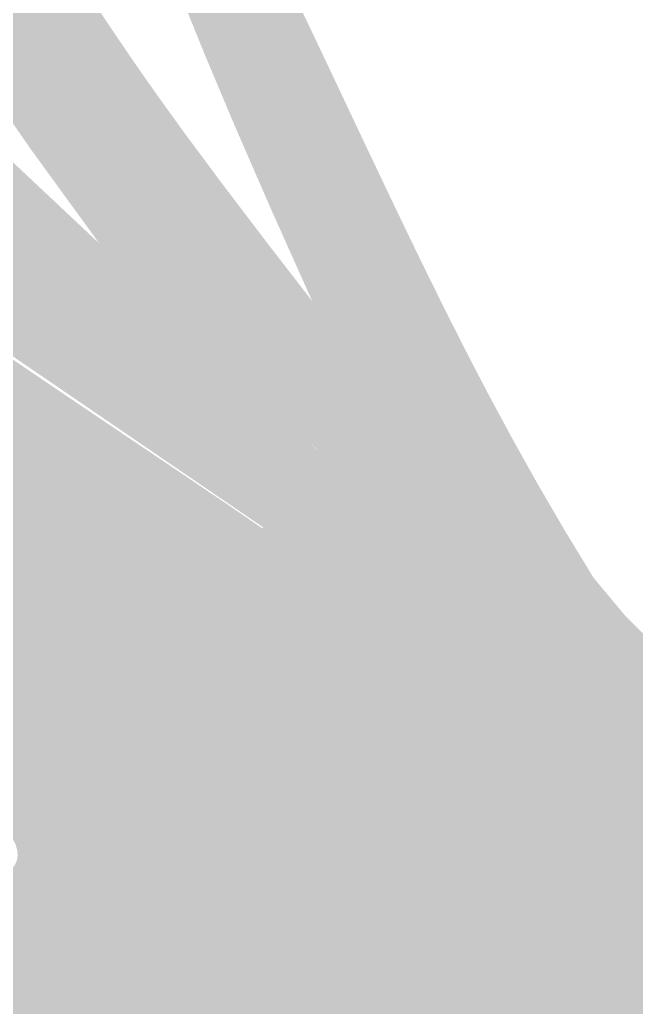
# Model space of a CAD drawing. Header units: millimetres. Extents: x -414 to 301, y -13 to 326.
# Drawn here: x -201.9 to -195.73, y 49.86 to 59.74 of the extents above; entities that cross this region are included whole.
import ezdxf

# ---------------------------------------------------------------- set-up
doc = ezdxf.new("R2010")
doc.units = ezdxf.units.MM
doc.layers.add('Images', color=7, linetype='Continuous')
doc.layers.add('magpiefill', color=3, linetype='Continuous')
picture_1 = doc.add_image_def('image5.jpg', size_in_pixel=(1024, 768))

msp = doc.modelspace()

# ---------------------------------------------------------------- hatches: boundary and pattern name
at = {"layer": 'magpiefill'}
h = msp.add_hatch(color=255, dxfattribs=at)
h.dxf.hatch_style = 1
h.paths.add_polyline_path([(-202.7256211349334, 62.40915616549021), (-202.9027969650044, 62.70603607016566), (-203.0773578730202, 62.99899562373108), (-203.2495653538558, 63.28712007481834), (-203.4196809023864, 63.56949467205916), (-203.5879660134868, 63.84520466408565), (-203.7546821820327, 64.11333529952971), (-203.9200909028989, 64.37297182702329), (-204.0840178561798, 64.62262886592129), (-204.2445454628462, 64.85853851847038), (-204.399320329088, 65.07636225764033), (-204.5459890610952, 65.27176155640109), (-204.6821982650576, 65.44039788772187), (-204.8055945471651, 65.57793272457282), (-204.9138245136078, 65.68002753992363), (-205.0045347705758, 65.74234380674379), (-205.0759428401645, 65.76182364737423), (-205.1285499080928, 65.74053178163899), (-205.1634280759853, 65.68181357873313), (-205.1816494454665, 65.58901440785196), (-205.184286118161, 65.46547963819073), (-205.1724101956937, 65.31455463894436), (-205.1470937796888, 65.13958477930807), (-205.1094089717711, 64.94391542847697), (-205.0600225668533, 64.73007085914581), (-204.9979801330011, 64.49729095800747), (-204.9219219315693, 64.243994515254), (-204.8304882239117, 63.96860032107775), (-204.7223192713826, 63.66952716567098), (-204.596055335336, 63.34519383922595), (-204.4503366771262, 62.99401913193498), (-204.2838035581075, 62.61442183399028), (-204.0932746599212, 62.20313655669973), (-203.8682823453573, 61.75016119583199), (-203.596537397493, 61.24380946827225), (-203.2657505994055, 60.67239509090479), (-202.8636327341721, 60.02423178061429), (-202.3778945848698, 59.28763325428552), (-201.8818006548236, 58.57398517957842), (-201.3125865337244, 58.05035815176496), (-200.8152215793404, 57.59163722047729), (-200.3838346382179, 57.19292595279364), (-200.0125545569036, 56.849327915793), (-199.6955101819432, 56.55594667655376), (-199.4268303598837, 56.30788580215515), (-199.2006439372713, 56.10024885967554), (-199.011079760652, 55.92813941619375), (-198.8527091496678, 55.78705676043745), (-198.721873316338, 55.67408306773188), (-198.6153559457785, 55.58669623505112), (-198.5299407231045, 55.52237415936949), (-198.462411333431, 55.47859473766107), (-198.4095514618735, 55.45283586690017), (-198.3681447935468, 55.44257544406106), (-198.3349750135666, 55.44529136611784), (-198.3080067588024, 55.46001518841956), (-198.2899284731432, 55.49199309981503), (-198.2846095522327, 55.54802494752787), (-198.2959193917141, 55.6349105787815), (-198.3277273872315, 55.75944984079972), (-198.3839029344279, 55.92844258080595), (-198.4683154289472, 56.14868864602384), (-198.5848342664328, 56.42698788367696), (-198.8330488274369, 56.74355505042432), (-199.4059353103708, 57.48319958217912), (-199.8630989806015, 58.08347229513033), (-200.2268267300483, 58.57201755610914), (-200.5194054506306, 58.97647973194692), (-200.7631220342679, 59.32450318947449), (-200.9802633728797, 59.64373229552324), (-201.1894258439259, 59.9571844211248), (-201.3944437670282, 60.26936895411276), (-201.5954609473497, 60.58016828652145), (-201.7926211900528, 60.88946481038506), (-201.9860683003001, 61.19714091773766), (-202.1759460832539, 61.50307900061359), (-202.3623983440771, 61.80716145104737), (-202.5455688879319, 62.10927066107256)])
h = msp.add_hatch(color=253, dxfattribs=at)
h.dxf.hatch_style = 1
h.paths.add_polyline_path([(-206.5832478417524, 63.49114227959706), (-206.7920530123304, 63.71952695491401), (-206.9894311218238, 63.93371993478623), (-207.1756567194951, 64.13433541477083), (-207.3507886301788, 64.32157159573948), (-207.5140227809937, 64.4939626998204), (-207.6643393746291, 64.64962695445617), (-207.8007186137747, 64.78668258708859), (-207.9221407011203, 64.90324782516055), (-208.0275858393555, 64.99744089611424), (-208.11603423117, 65.06738002739202), (-208.1864660792535, 65.1111834464362), (-208.2383889197223, 65.12774909676995), (-208.2734196223986, 65.11909378623814), (-208.293702390532, 65.08801403876646), (-208.3013814273715, 65.03730637828076), (-208.2986009361664, 64.96976732870664), (-208.2875051201656, 64.88819341396986), (-208.2702381826185, 64.79538115799612), (-208.2489443267742, 64.69412708471127), (-208.2252142725226, 64.5864959168305), (-208.1984248063179, 64.47162517222932), (-208.1673992312553, 64.3479205675728), (-208.1309608504296, 64.21378781952578), (-208.0879329669356, 64.06763264475333), (-208.0371388838685, 63.90786075992073), (-207.977401904323, 63.73287788169298), (-207.9075453313945, 63.54108972673497), (-207.8266081942748, 63.33159243163478), (-207.7344924265465, 63.10624381267116), (-207.6313156878887, 62.86759210604585), (-207.517195637981, 62.61818554796061), (-207.3922499365029, 62.36057237461731), (-207.256596243134, 62.09730082221758), (-207.1103522175534, 61.83091912696299), (-206.953635519441, 61.56397552505546), (-206.7823382947414, 61.29409268404999), (-206.5754506344617, 60.9991909969149), (-206.3077371158745, 60.65226528797175), (-205.9539623162521, 60.22631038154213), (-205.4888908128671, 59.69432110194789), (-204.8872871829919, 59.02929227351046), (-204.1239160038992, 58.20421872055153), (-203.1735418528612, 57.19209526739281), (-199.4640513336943, 54.66022980881004), (-199.4421845940129, 54.67115762060454), (-199.2488414022773, 54.67115762060454), (-199.1610672999059, 54.64922500784846), (-200.2689701333865, 55.46881867298691), (-201.1398312096064, 56.13033211659017), (-201.8092713359547, 56.6584091050947), (-202.312911319821, 57.07769340493697), (-202.6863719685951, 57.41282878255308), (-202.9652740896661, 57.68845900437982), (-203.1852384904238, 57.92922783685315), (-203.3818859782578, 58.15977904640945), (-203.5844667684763, 58.40024016795862), (-203.7967487080624, 58.65267381030321), (-204.0161290519185, 58.9146263507191), (-204.2400050549465, 59.183644166482), (-204.4657739720481, 59.45727363486811), (-204.6908330581257, 59.73306113315311), (-204.9125795680814, 60.00855303861272), (-205.1284107568167, 60.28129572852327), (-205.3360393621145, 60.54908685190927), (-205.5344400532794, 60.81072914479321), (-205.7229029824962, 61.06527661494598), (-205.9007183019502, 61.31178327013877), (-206.0671761638267, 61.54930311814254), (-206.2215667203102, 61.77689016672881), (-206.3631801235862, 61.99359842366849), (-206.4913065258395, 62.19848189673259), (-206.6048318653979, 62.38984569681191), (-206.7010252251599, 62.56299934727314), (-206.7767514741656, 62.71250347460327), (-206.8288754814566, 62.83291870528844), (-206.8542621160734, 62.91880566581504), (-206.8497762470567, 62.9647249826697), (-206.8122827434474, 62.96523728233887), (-206.7386464742866, 62.91490319130909), (-206.6271174857202, 62.81070740644893), (-206.4814865323166, 62.65933090615705), (-206.3069295457489, 62.46987873921454), (-206.1086224576911, 62.25145595440187), (-205.8917411998166, 62.01316760050005), (-205.6614617037988, 61.76411872629017), (-205.4229599013114, 61.51341438055288), (-205.1814117240278, 61.27015961206907), (-204.9326271825551, 61.03329023503921), (-204.6349526032327, 60.7610651253413), (-204.2373683913343, 60.40157392427331), (-203.6888549521329, 59.90290627313286), (-202.9383926909019, 59.21315181321751), (-202.739007611076, 59.02781090052151), (-203.1097927016918, 59.47130445093664), (-203.4684534605922, 59.8989031150172), (-203.8148541699271, 60.31032375241222), (-204.1488591118465, 60.70528322277057), (-204.4703325685012, 61.08349838574228), (-204.7791388220409, 61.44468610097629), (-205.0751421546164, 61.78856322812234), (-205.3582068483778, 62.11484662682947), (-205.6282655633277, 62.42340271273201), (-205.8855244708768, 62.71469612540265), (-206.1302581202888, 62.98934106039876), (-206.3627410608262, 63.24795171327766)])
h = msp.add_hatch(color=255, dxfattribs=at)
h.dxf.hatch_style = 1
h.paths.add_polyline_path([(-200.1633065036748, 61.98405921258385), (-200.3303852792205, 62.28842823488723), (-200.4905431359573, 62.57056672983919), (-200.6418280226172, 62.8262177844659), (-200.7822878879331, 63.05112448579367), (-200.9103354551469, 63.24223210443288), (-201.025842545538, 63.40129464533138), (-201.1290457548962, 63.53126829702156), (-201.2201816790106, 63.63510924803594), (-201.2994869136705, 63.71577368690628), (-201.3671980546654, 63.77621780216536), (-201.4235516977846, 63.81939778234511), (-201.4687844388176, 63.84826981597774), (-201.5031723140207, 63.86503133691118), (-201.5271491215198, 63.86884476025325), (-201.5411880999077, 63.85811374642784), (-201.5457624877775, 63.83124195585835), (-201.5413455237222, 63.78663304896846), (-201.5284104463343, 63.72269068618157), (-201.5074304942073, 63.63781852792135), (-201.4788789059338, 63.53042023461123), (-201.4430268109394, 63.39903249466301), (-201.3993369019795, 63.24272410844102), (-201.3470697626427, 63.06069690429805), (-201.2854859765167, 62.85215271058653), (-201.2138461271902, 62.61629335565939), (-201.131410798251, 62.35232066786902), (-201.0374405732874, 62.0594364755681), (-200.9311960358876, 61.73684260710947), (-200.8107723138756, 61.38157284040347), (-200.6696027120184, 60.9819887515939), (-200.4999550793188, 60.52428386638262), (-200.2940972647798, 59.99465171047097), (-200.0442971174038, 59.37928580956099), (-199.742822486194, 58.66437968935418), (-199.4292554388619, 57.94471698112428), (-199.1029485755932, 57.53057411691923), (-198.8210172371765, 57.1702109840106), (-198.5786431481087, 56.85928947726034), (-198.3710080328868, 56.59347149152998), (-198.1932936160077, 56.36841892168109), (-198.040681621968, 56.17979366257511), (-197.908353775265, 56.02325760907389), (-197.7914918003952, 55.894472656039), (-197.6863022864883, 55.79093667886023), (-197.5930912812065, 55.71749147504145), (-197.5131896968441, 55.68081482261492), (-197.447928445696, 55.68758449961273), (-197.3986384400565, 55.74447828406694), (-197.3666505922204, 55.85817395400989), (-197.3532958144822, 56.03534928747381), (-197.3599050191367, 56.28268206249083), (-197.4378845634091, 56.43242921912371), (-197.6530605175568, 56.85810145235477), (-197.8579281265515, 57.27335482937735), (-198.0539740226424, 57.6779593824722), (-198.2426490330821, 58.0719304058147), (-198.4252607651401, 58.45626424115618), (-198.603081021089, 58.83220249214191), (-198.7773816032019, 59.20098676241759), (-198.9494343137521, 59.56385865562894), (-199.1205109550122, 59.92205977542127), (-199.2918833292554, 60.27683172543993), (-199.4648232387551, 60.62941610933054), (-199.6400651768603, 60.98013811130227), (-199.816194401227, 61.32565723781749), (-199.9912588605877, 61.66171657590264)])
h = msp.add_hatch(color=255, dxfattribs=at)
h.dxf.hatch_style = 1
h.paths.add_polyline_path([(-202.9383926909019, 59.21315181321734), (-203.6888549521329, 59.90290627313286), (-204.2373683913345, 60.40157392427343), (-204.6349526032329, 60.76106512534148), (-204.9326271825551, 61.03329023503921), (-205.1814117240278, 61.27015961206907), (-205.4229599013114, 61.51341438055288), (-205.6614617037988, 61.76411872629017), (-205.8917411998166, 62.01316760050005), (-206.108622457691, 62.25145595440168), (-206.3069295457489, 62.46987873921454), (-206.4814865323166, 62.65933090615705), (-206.6271174857202, 62.81070740644893), (-206.7386464742866, 62.91490319130909), (-206.8122827434474, 62.96523728233887), (-206.8497762470567, 62.9647249826697), (-206.8542621160734, 62.91880566581504), (-206.8288754814566, 62.83291870528844), (-206.7767514741656, 62.71250347460327), (-206.7010252251599, 62.56299934727314), (-206.6048318653979, 62.38984569681191), (-206.4913065258395, 62.19848189673259), (-206.3631801235862, 61.99359842366849), (-206.2215667203102, 61.77689016672881), (-206.0671761638267, 61.54930311814254), (-205.9007183019502, 61.31178327013877), (-205.7229029824962, 61.06527661494598), (-205.5344400532794, 60.81072914479321), (-205.3360393621145, 60.54908685190927), (-205.1284107568167, 60.28129572852327), (-204.9125795680814, 60.00855303861272), (-204.6908330581257, 59.73306113315311), (-204.4657739720481, 59.45727363486811), (-204.2400050549465, 59.183644166482), (-204.0161290519185, 58.9146263507191), (-203.7967487080624, 58.65267381030321), (-203.5844667684763, 58.40024016795862), (-203.3818859782578, 58.15977904640945), (-203.1852384904238, 57.92922783685315), (-202.9652740896661, 57.68845900437982), (-202.6863719685951, 57.41282878255308), (-202.312911319821, 57.07769340493697), (-201.8092713359547, 56.6584091050947), (-201.1398312096064, 56.13033211659017), (-200.2689701333865, 55.46881867298691), (-199.1610672999059, 54.64922500784846), (-198.9910514292461, 54.60674217802957), (-198.6688118270714, 54.54232673545432), (-198.2176786623047, 54.60674217802957), (-198.122176285306, 54.62583302794319), (-198.2395624978568, 54.74641237625645), (-198.3789878890885, 54.88808860196509), (-198.5392983334846, 55.04970603684081), (-198.7193397055281, 55.2301090126548), (-198.9179578797018, 55.4281418611788), (-199.0371140699104, 55.54645209332148), (-200.627543323443, 57.05274103225249), (-201.9349620129141, 58.28040018582472)])
h = msp.add_hatch(color=255, dxfattribs=at)
h.dxf.hatch_style = 1
h.paths.add_polyline_path([(-203.9456433310106, 57.71908328716179), (-204.9397535969127, 58.33516248304083), (-205.713948880819, 58.80104111882066), (-206.2969076454076, 59.13672366696394), (-206.7173083533574, 59.3622145999343), (-207.0038294673473, 59.49751839019522), (-207.1851494500562, 59.56263951020997), (-207.2899467641632, 59.57758243244249), (-207.346899872347, 59.56235162935589), (-207.37977440012, 59.53327260507825), (-207.3926846243269, 59.49195499039521), (-207.3848319846459, 59.43632944775671), (-207.355417920755, 59.36432663961252), (-207.3036438723323, 59.27387722841284), (-207.2287112790559, 59.16291187660762), (-207.1298215806039, 59.02936124664691), (-207.0061762166543, 58.87115600098046), (-206.8571304262258, 58.68622955474797), (-206.6826546456975, 58.47252633384847), (-206.4828731107904, 58.22799351686992), (-206.2579100572241, 57.95057828240076), (-206.007889720719, 57.63822780902969), (-205.7329363369951, 57.28888927534462), (-205.4331741417723, 56.9005098599342), (-205.108727370771, 56.47103674138674), (-204.8456614324522, 56.3418715945117), (-204.4276782502047, 56.13451491201606), (-204.0020642408866, 55.92112761830039), (-203.566127913311, 55.70023161538026), (-203.1188018101114, 55.47102923215537), (-202.6655146092002, 55.23544450506107), (-202.2133190223098, 54.99608189741673), (-201.7692677611725, 54.75554587254189), (-201.3404135375208, 54.5164408937564), (-200.9338090630868, 54.28137142437912), (-200.5565070496027, 54.05294192773002), (-200.2155602088013, 53.83375686712824), (-199.9577673879228, 53.83375686712824), (-199.7644241961877, 53.83375686712824), (-199.635527785748, 53.96258775227847), (-199.4421845940129, 53.96258775227847), (-199.3777378127168, 54.28466496515396), (-199.3777378127168, 54.41349585030408), (-199.6999774148916, 54.54232673545432), (-199.477126227108, 54.6536956854547), (-199.8396977728916, 54.90149651066906), (-200.2678742762193, 55.19088983952176), (-200.7466048715091, 55.51306216189973), (-201.2608386931812, 55.85919996769203), (-201.7955248756552, 56.22048974678633), (-202.3356125533492, 56.58811798907046), (-202.8660508606829, 56.9532711844324), (-203.3717889320751, 57.30713582275998), (-203.8413294220755, 57.64286493742488)])
h = msp.add_hatch(color=253, dxfattribs=at)
h.dxf.hatch_style = 1
h.paths.add_polyline_path([(-198.1221526398799, 55.83689433303482), (-198.5848342664328, 56.42698788367696), (-198.4683154289472, 56.14868864602384), (-198.3839029344279, 55.92844258080595), (-198.3277273872315, 55.75944984079972), (-198.2959193917141, 55.6349105787815), (-198.2846095522327, 55.54802494752787), (-198.2899284731432, 55.49199309981503), (-198.3080067588024, 55.46001518841956), (-198.3349750135666, 55.44529136611784), (-198.3681447935468, 55.44257544406106), (-198.4095514618735, 55.45283586690017), (-198.462411333431, 55.47859473766107), (-198.5299407231045, 55.52237415936949), (-198.6153559457785, 55.58669623505112), (-198.721873316338, 55.67408306773188), (-198.8527091496678, 55.78705676043745), (-199.011079760652, 55.92813941619375), (-199.2006439372713, 56.10024885967554), (-199.4268303598838, 56.30788580215523), (-199.6955101819432, 56.55594667655376), (-200.0125545569036, 56.849327915793), (-200.3838346382179, 57.19292595279364), (-200.8152215793407, 57.59163722047729), (-201.3125865337244, 58.05035815176496), (-201.8818006548236, 58.57398517957842), (-201.7962469345762, 58.45091322880294), (-201.1064005663681, 57.50238542105131), (-200.6275433234427, 57.05274103225231), (-198.9651170277617, 55.47826399379839), (-198.1259463705509, 54.62507939087318), (-197.5731994579558, 54.73557306317968), (-197.250959855781, 54.73557306317968)])
h = msp.add_hatch(color=253, dxfattribs=at)
h.dxf.hatch_style = 1
h.paths.add_polyline_path([(-196.9706610906596, 55.55074805491177), (-197.2109136318598, 55.99656809740309), (-197.3599050191367, 56.28268206249083), (-197.3532958144822, 56.03534928747381), (-197.3666505922204, 55.85817395400989), (-197.3986384400565, 55.74447828406694), (-197.447928445696, 55.68758449961273), (-197.5131896968441, 55.68081482261492), (-197.5930912812065, 55.71749147504145), (-197.6863022864883, 55.79093667886023), (-197.7914918003952, 55.894472656039), (-197.908353775265, 56.02325760907389), (-198.040681621968, 56.17979366257511), (-198.1932936160077, 56.36841892168109), (-198.3710080328868, 56.59347149152998), (-198.5786431481087, 56.85928947726034), (-198.8210172371766, 57.17021098401071), (-199.1029485755932, 57.53057411691916), (-199.4292554388619, 57.94471698112428), (-199.3819412201531, 57.83612687555206), (-198.9739946211769, 56.92552789970451), (-198.8330488274369, 56.74355505042432), (-198.1221526398799, 55.83689433303482), (-197.250959855781, 54.73557306317968), (-197.250959855781, 54.47791129287933), (-197.186513074485, 54.15583408000384), (-196.7353770618712, 53.96258775227847), (-196.1553474866649, 54.15583408000384), (-196.4443646503109, 54.63015107849318), (-196.7156403075596, 55.09519905936878)])
h = msp.add_hatch(color=255, dxfattribs=at)
h.dxf.hatch_style = 1
h.paths.add_polyline_path([(-204.8456614324525, 56.3418715945117), (-205.2587052788156, 56.54467576377177), (-205.6695012804814, 56.74440551778076), (-206.080740928636, 56.94253895452293), (-206.331648133034, 57.06243873206741), (-207.2474252033797, 57.37701734647835), (-207.9394602070765, 57.5962882790844), (-208.4346460010228, 57.72900187385179), (-208.7598754421164, 57.78390847474608), (-208.9420413872552, 57.76975842573319), (-209.0080366933371, 57.695302070779), (-208.9847542172599, 57.56928975384918), (-208.8990868159216, 57.40047181890956), (-208.7721542128227, 57.1964668927181), (-208.6019835978722, 56.96036673320064), (-208.3808290275822, 56.69413138107528), (-208.1009445584648, 56.39972087706041), (-207.7545842470316, 56.07909526187412), (-207.3340021497946, 55.73421457623445), (-206.8314523232658, 55.36703886085959), (-206.2391888239566, 54.97952815646759), (-205.8224780147564, 54.83749828389776), (-205.2059235594315, 54.62448596733449), (-204.5760125491892, 54.40290499178758), (-203.9423400005037, 54.17459247893181), (-203.3145009298502, 53.94138555044269), (-202.7020903537023, 53.70512132799484), (-202.1147032885348, 53.46763693326373), (-201.5619347508218, 53.23076948792438), (-201.0533797570382, 52.99635611365213), (-200.731140154864, 52.99635611365213), (-200.4733501818325, 53.06077155622709), (-200.3444537713934, 53.25401788395238), (-200.2800069900974, 53.70492598197811), (-200.2155602088013, 53.83375686712824), (-200.5565070496027, 54.05294192773002), (-200.9338090630868, 54.28137142437912), (-201.3404135375208, 54.5164408937564), (-201.7692677611726, 54.75554587254199), (-202.2133190223098, 54.99608189741673), (-202.6655146092002, 55.23544450506107), (-203.1188018101114, 55.47102923215537), (-203.566127913311, 55.70023161538026), (-204.0020642408866, 55.92112761830039), (-204.4276782502048, 56.13451491201606)])
h = msp.add_hatch(color=253, dxfattribs=at)
h.dxf.hatch_style = 1
h.paths.add_polyline_path([(-209.0227977731271, 55.87973176926632), (-209.464639417405, 56.00894670624326), (-209.8783535754086, 56.12403105720234), (-210.263393080336, 56.22470891053182), (-210.6199797638271, 56.31172916838035), (-210.9485277071325, 56.38609693633606), (-211.249450991502, 56.44881731998745), (-211.523163698186, 56.50089542492243), (-211.7700799084346, 56.54333635672965), (-211.9906137034981, 56.57714522099734), (-212.1851791646267, 56.60332712331355), (-212.3543185361194, 56.62271965166885), (-212.4990867144698, 56.63549032366106), (-212.6206667592207, 56.64163913929009), (-212.7202417299147, 56.64116609855626), (-212.7989946860944, 56.63407120145935), (-212.8581086873023, 56.62035444799936), (-212.8987667930808, 56.60001583817642), (-212.922152062973, 56.57305537199035), (-212.9290482735616, 56.53915279630355), (-212.9186420695923, 56.49670684542582), (-212.8897208128511, 56.44379600052962), (-212.8410718651239, 56.37849874278734), (-212.7714825881969, 56.29889355337133), (-212.6797403438563, 56.2030589134539), (-212.5646324938877, 56.08907330420721), (-212.4249464000777, 55.95501520680371), (-212.257417178621, 55.79844963024983), (-212.0505709633511, 55.61488769489016), (-211.7908816425098, 55.39932704890315), (-211.4648231043391, 55.14676534046729), (-211.0588692370816, 54.85220021776095), (-210.5594939289792, 54.51062932896289), (-209.9531710682739, 54.11705032225175), (-209.2271213056136, 53.66692381345861), (-208.9328923045035, 53.62699903300425), (-208.5753983257154, 53.57745341198584), (-208.2044173862025, 53.52459686278593), (-208.1610993411589, 53.51822090056613), (-208.4983013333158, 53.68610953496075), (-208.7806808440167, 53.8515921184031), (-209.0140939397286, 54.01314572099845), (-209.2043966869189, 54.16924741285238), (-209.3574451520547, 54.31837426407048), (-209.4790954016029, 54.45900334475839), (-209.5752035020309, 54.58961172502126), (-209.6516255198059, 54.70867647496512), (-209.7133834222817, 54.81517205133732), (-209.7621627803607, 54.91006245745494), (-209.7988150658317, 54.99480908327759), (-209.8241917504845, 55.07087331876462), (-209.8391443061076, 55.13971655387509), (-209.8445242044907, 55.20280017856866), (-209.8411829174223, 55.26158558280454), (-209.829971916692, 55.31753415654196), (-209.8114172787855, 55.37166887205883), (-209.7847434989745, 55.4232590309057), (-209.7488496772273, 55.47113551695158), (-209.7026349135123, 55.51412921406544), (-209.6449983077981, 55.55107100611612), (-209.5748389600528, 55.58079177697286), (-209.491055970245, 55.60212241050442), (-209.3925484383428, 55.61389379057977), (-209.2778327319281, 55.61495542743255), (-209.1438942890348, 55.60423133675388), (-208.9873358153104, 55.5806641605999), (-208.8047600164024, 55.54319654102624), (-208.592769597958, 55.49077112008892), (-208.3479672656246, 55.42233053984365), (-208.0669557250496, 55.33681744234638), (-207.7463376818806, 55.23317446965292), (-207.3780714642012, 55.1084143525762), (-206.9355378898417, 54.95183017695624), (-206.3874733990688, 54.75078511739021), (-205.7026144321491, 54.49264234847498), (-204.8496974293492, 54.16476504480809), (-203.797458830936, 53.75451638098617), (-202.514635077176, 53.24925953160645), (-200.9699626083361, 52.63635767126618), (-200.9889329757423, 52.67427890077651), (-201.0533797570382, 52.99635611365213), (-201.5619347508218, 53.23076948792438), (-202.1147032885348, 53.46763693326373), (-202.7020903537023, 53.70512132799484), (-203.3145009298502, 53.94138555044269), (-203.942340000504, 54.17459247893181), (-204.5760125491892, 54.40290499178758), (-205.2059235594314, 54.62448596733449), (-205.8224780147564, 54.83749828389776), (-206.4175568320334, 55.04032232090582), (-206.9889446615067, 55.23220846220357), (-207.5359020867645, 55.41262459273986), (-208.0576896913951, 55.5810385974633), (-208.5535680589866, 55.73691836132247)])
h = msp.add_hatch(color=255, dxfattribs=at)
h.dxf.hatch_style = 1
h.paths.add_polyline_path([(-205.7026144321491, 54.49264234847498), (-206.3874733990688, 54.75078511739021), (-206.9355378898417, 54.95183017695624), (-207.3780714642012, 55.1084143525762), (-207.7463376818806, 55.23317446965292), (-208.0669557250496, 55.33681744234638), (-208.3479672656246, 55.42233053984365), (-208.592769597958, 55.49077112008892), (-208.8047600164024, 55.54319654102624), (-208.9873358153104, 55.5806641605999), (-209.1438942890348, 55.60423133675388), (-209.2778327319281, 55.61495542743255), (-209.3925484383428, 55.61389379057977), (-209.491055970245, 55.60212241050442), (-209.5748389600528, 55.58079177697286), (-209.6449983077981, 55.55107100611612), (-209.7026349135123, 55.51412921406544), (-209.7488496772273, 55.47113551695158), (-209.7847434989745, 55.4232590309057), (-209.8114172787855, 55.37166887205883), (-209.829971916692, 55.31753415654196), (-209.8411829174223, 55.26158558280454), (-209.8445242044907, 55.20280017856866), (-209.8391443061076, 55.13971655387509), (-209.8241917504845, 55.07087331876462), (-209.7988150658317, 54.99480908327759), (-209.7621627803607, 54.91006245745494), (-209.7133834222817, 54.81517205133732), (-209.6516255198059, 54.70867647496512), (-209.5752035020309, 54.58961172502126), (-209.4790954016029, 54.45900334475839), (-209.3574451520547, 54.31837426407048), (-209.2043966869189, 54.16924741285238), (-209.0140939397286, 54.01314572099845), (-208.7806808440167, 53.8515921184031), (-208.4983013333158, 53.68610953496075), (-208.1610993411589, 53.51822090056613), (-207.8179974279811, 53.46771989495115), (-207.4141863930672, 53.40611301802821), (-206.991032223477, 53.33906674156372), (-206.5481553553646, 53.26620168387713), (-206.0914662014407, 53.18845889838022), (-205.6284476685536, 53.10710954725702), (-205.1665826635521, 53.02342479269186), (-204.7133540932845, 52.93867579686933), (-204.2762448645997, 52.85413372197375), (-203.8627378843464, 52.77106973018942), (-203.4803160593729, 52.69075498370069), (-203.1332681427691, 52.61401555196429), (-202.8131062725884, 52.53989713352565), (-202.5081484331257, 52.46700033420269), (-202.2067126086754, 52.39392575981341), (-201.8971167835321, 52.31927401617541), (-201.5676789419911, 52.24164570910684), (-201.2067170683461, 52.15964144442545), (-200.8025491468923, 52.07186182794891), (-200.8600365653032, 52.41661861098468), (-200.9699626083361, 52.63635767126618), (-202.514635077176, 53.24925953160645), (-203.797458830936, 53.75451638098617), (-204.8496974293492, 54.16476504480809)])
at = {"layer": 'magpiefill', "true_color": 0x010101}
h = msp.add_hatch(color=18, dxfattribs=at)
h.dxf.hatch_style = 1
edge = h.paths.add_edge_path()
edge.add_line((-195.8331078844907, 28.51849237664084), (-197.6674461119642, 28.3309667336041))
edge.add_line((-197.6674461119644, 28.33096673360413), (-200.7895665872576, 26.28032038804357))
edge.add_line((-200.7895665872574, 26.28032038804366), (-207.2122080755165, 21.64407557516235))
edge.add_line((-207.2122080755164, 21.64407557516231), (-210.9587503675909, 18.07773204478428))
edge.add_line((-210.9587503675911, 18.07773204478423), (-211.5831721843724, 18.07773204478423))
edge.add_line((-211.5831721843724, 18.07773204478423), (-212.2075968490003, 18.61268416654447))
edge.add_line((-212.2075968490003, 18.61268416654447), (-212.2967999656831, 18.96931792737875))
edge.add_line((-212.2967999656831, 18.9693179273787), (-214.1700711117206, 17.54278140353266))
edge.add_line((-214.1700711117206, 17.54278140353278), (-216.667764074539, 15.75960963834376))
edge.add_line((-216.6677640745389, 15.75960963834365), (-216.935373424588, 16.91867158181817))
edge.add_line((-216.935373424588, 16.91867158181823), (-216.8461703079051, 17.54278140353273))
edge.add_line((-216.846170307905, 17.54278140353278), (-215.7757300598615, 18.70184186649882))
edge.add_line((-215.7757300598617, 18.70184186649877), (-215.4189175931299, 18.96931792737877))
edge.add_line((-215.4189175931297, 18.9693179273787), (-215.6865269431788, 19.14763480779596))
edge.add_line((-215.6865269431788, 19.14763480779601), (-217.3813918558501, 17.98857434482996))
edge.add_line((-217.3813918558502, 17.98857434482992), (-217.8274074392654, 18.34520810566421))
edge.add_line((-217.8274074392653, 18.34520810566425), (-217.8274074392653, 18.61268416654449))
edge.add_line((-217.8274074392653, 18.61268416654447), (-218.541035220576, 18.61268416654447))
edge.add_line((-218.5410352205761, 18.61268416654447), (-218.8086445706251, 18.96931792737875))
edge.add_line((-218.8086445706251, 18.9693179273787), (-216.4893578411729, 20.21753757080772))
edge.add_line((-216.4893578411728, 20.21753757080779), (-216.0433422577581, 21.01996427293932))
edge.add_line((-216.0433422577582, 21.01996427293936), (-215.2405113597637, 21.73323327511686))
edge.add_line((-215.2405113597636, 21.73323327511681), (-216.846170307905, 21.46575721423657))
edge.add_line((-216.846170307905, 21.4657572142365), (-215.5973238264958, 22.53565997724827))
edge.add_line((-215.5973238264959, 22.53565997724837), (-211.4047659510063, 24.94294156415191))
edge.add_line((-211.4047659510063, 24.94294156415187), (-207.4798174255656, 27.79601609235264))
edge.add_line((-207.4798174255656, 27.79601609235269), (-203.0196502000269, 30.38161455967325))
edge.add_line((-203.0196502000269, 30.3816145596732), (-200.3435481559954, 31.98646796393648))
edge.add_line((-200.3435481559954, 31.98646796393652), (-200.0759388059464, 32.96721302699399))
edge.add_line((-200.0759388059464, 32.9672130269939), (-199.0947016745861, 33.59132284870815))
edge.add_line((-199.0947016745861, 33.59132284870826), (-198.0242614265431, 33.14552990741102))
edge.add_line((-198.024261426543, 33.14552990741091), (-197.3106336452319, 33.2346890878739))
edge.add_line((-197.310633645232, 33.23468908787402), (-195.7941778137739, 34.48290873130282))
edge.add_line((-195.7941778137738, 34.48290873130273), (-194.5453284845177, 35.28533543343449))
edge.add_line((-194.5453284845175, 35.28533543343448), (-194.4561253678346, 33.50216366824544))
edge.add_line((-194.4561253678348, 33.50216366824554), (-194.8129406824136, 32.16478632486223))
edge.add_line((-194.8129406824136, 32.16478632486213), (-195.1697531491459, 31.98646796393641))
edge.add_line((-195.1697531491459, 31.98646796393652), (-195.7049746970909, 32.16478632486224))
edge.add_line((-195.704974697091, 32.16478632486213), (-196.4185996305551, 31.45151732268486))
edge.add_line((-196.418599630555, 31.45151732268487), (-195.3175250905804, 30.51537109646892))
edge.add_line((-195.3175250905805, 30.51537109646902), (-195.1241818988453, 31.35277184994522))
edge.add_line((-195.1241818988453, 31.35277184994512), (-194.2219127214647, 31.868095390546))
edge.add_line((-194.2219127214647, 31.86809539054601), (-192.8685103793174, 31.93251083312098))
edge.add_line((-192.8685103793174, 31.93251083312098), (-192.0951376123759, 31.67484906282063))
edge.add_line((-192.095137612376, 31.67484906282073), (-192.095137612376, 31.09511007964488))
edge.add_line((-192.095137612376, 31.09511007964487), (-192.7396139688784, 30.83744830934452))
edge.add_line((-192.7396139688784, 30.83744830934462), (-193.9641227484332, 30.57978653904409))
edge.add_line((-193.9641227484332, 30.57978653904398), (-195.381974719724, 29.48472401526748))
edge.add_line((-195.3819747197241, 29.48472401526744), (-195.3819747197241, 28.71173870436621))
edge.add_line((-195.3819747197241, 28.7117387043663), (-194.2219127214649, 29.16264680239197))
edge.add_line((-194.2219127214647, 29.16264680239203), (-191.386211626731, 30.25770932616877))
edge.add_line((-191.3862116267312, 30.25770932616877), (-189.5172236428265, 31.28835640737006))
edge.add_line((-189.5172236428266, 31.28835640736997), (-187.6482385067695, 32.64108070144704))
edge.add_line((-187.6482385067694, 32.64108070144716), (-185.1992209476589, 34.44471309354993))
edge.add_line((-185.1992209476591, 34.44471309354986), (-186.4881765085103, 33.99380499552418))
edge.add_line((-186.4881765085102, 33.99380499552414), (-187.7126852880654, 33.54289689749847))
edge.add_line((-187.7126852880654, 33.54289689749842), (-189.0016408489166, 33.86497411037392))
edge.add_line((-189.0016408489167, 33.86497411037401), (-190.1617028471759, 34.83120574900034))
edge.add_line((-190.161702847176, 34.83120574900025), (-190.870628832821, 36.24834400514403))
edge.add_line((-190.8706288328208, 36.24834400514408), (-191.1284188058525, 37.85873006952146))
edge.add_line((-191.1284188058526, 37.85873006952142), (-190.8061792036779, 39.34028524874864))
edge.add_line((-190.8061792036778, 39.34028524874872), (-189.4527768615305, 40.82184042797594))
edge.add_line((-189.4527768615305, 40.82184042797595), (-190.161702847176, 40.56417865767541))
edge.add_line((-190.161702847176, 40.56417865767541), (-193.5129867358195, 38.82496170814785))
edge.add_line((-193.5129867358194, 38.82496170814785), (-196.4131403075436, 37.21457564377047))
edge.add_line((-196.4131403075435, 37.21457564377041), (-198.0243326227224, 35.92626679226852))
edge.add_line((-198.0243326227225, 35.92626679226858), (-198.8621550188071, 34.70237486385017))
edge.add_line((-198.8621550188071, 34.70237486385012), (-199.7644241961876, 33.99380499552409))
edge.add_line((-199.7644241961877, 33.99380499552414), (-200.7311401548643, 33.7361432252238))
edge.add_line((-200.731140154864, 33.73614322522389), (-201.3111725779169, 33.99380499552424))
edge.add_line((-201.3111725779171, 33.99380499552414), (-201.6334093322448, 34.38029765097463))
edge.add_line((-201.6334093322446, 34.38029765097472), (-201.5689625509486, 35.28211236651762))
edge.add_line((-201.5689625509486, 35.28211236651757), (-200.9244861944462, 36.76366754574478))
edge.add_line((-200.9244861944462, 36.76366754574468), (-201.3756193592129, 37.72989918437125))
edge.add_line((-201.375619359213, 37.7298991843713), (-201.5045157696526, 36.89249843089491))
edge.add_line((-201.5045157696526, 36.8924984308949), (-202.0845453448584, 36.50600577544441))
edge.add_line((-202.0845453448586, 36.50600577544444), (-203.5023973161489, 35.66860502196824))
edge.add_line((-203.5023973161488, 35.66860502196833), (-203.9535304809156, 35.99068223484383))
edge.add_line((-203.9535304809156, 35.99068223484373), (-204.4046664935294, 36.24834400514408))
edge.add_line((-204.4046664935294, 36.24834400514408), (-204.8557996582961, 36.69925210316976))
edge.add_line((-204.8557996582961, 36.69925210316971), (-205.0491428500312, 37.40782197149574))
edge.add_line((-205.0491428500312, 37.40782197149578), (-204.9846960687352, 37.85873006952146))
edge.add_line((-204.9846960687352, 37.85873006952142), (-205.5647256439415, 37.9875609546716))
edge.add_line((-205.5647256439415, 37.98756095467164), (-205.8869652461158, 38.24522272497198))
edge.add_line((-205.8869652461158, 38.245222724972), (-206.33810125873, 38.69613082299767))
edge.add_line((-206.33810125873, 38.69613082299772), (-206.7247876422003, 39.21145436359861))
edge.add_line((-206.7247876422003, 39.21145436359859), (-206.5314444504652, 40.17768600222492))
edge.add_line((-206.5314444504651, 40.17768600222483), (-206.7247876422003, 40.17768600222483))
edge.add_line((-206.7247876422003, 40.17768600222483), (-207.3048172174067, 40.37093232995021))
edge.add_line((-207.3048172174065, 40.37093232995029), (-207.8848467926123, 40.88625587055094))
edge.add_line((-207.8848467926124, 40.8862558705509), (-208.2070863947871, 41.53041029630196))
edge.add_line((-208.207086394787, 41.53041029630202), (-208.0781899843475, 42.11014927947787))
edge.add_line((-208.0781899843475, 42.11014927947787), (-207.9492964217554, 42.75430370522869))
edge.add_line((-207.9492964217555, 42.7543037052287), (-208.2715331760832, 42.81871914780391))
edge.add_line((-208.271533176083, 42.81871914780384), (-208.916012380432, 43.39845813097969))
edge.add_line((-208.9160123804321, 43.39845813097969), (-209.3026987639028, 44.17144196137242))
edge.add_line((-209.3026987639028, 44.17144196137242), (-209.2382519826068, 44.88001182969845))
edge.add_line((-209.2382519826067, 44.8800118296984), (-208.142639613491, 45.58858169802443))
edge.add_line((-208.142639613491, 45.58858169802438), (-206.6603380130571, 46.3615670089256))
edge.add_line((-206.6603380130572, 46.36156700892571), (-205.6291752730846, 47.19896776240191))
edge.add_line((-205.6291752730846, 47.19896776240182), (-204.7269060957041, 47.97195307330305))
edge.add_line((-204.726906095704, 47.97195307330304), (-204.5980096852649, 48.10078395845322))
edge.add_line((-204.5980096852649, 48.10078395845326), (-204.2757700830902, 48.22961484360344))
edge.add_line((-204.2757700830903, 48.22961484360338), (-203.8890836996196, 48.55169205647888))
edge.add_line((-203.8890836996194, 48.55169205647891), (-203.8246369183234, 48.80935382677926))
edge.add_line((-203.8246369183235, 48.80935382677924), (-203.8246369183235, 49.00260015450461))
edge.add_line((-203.8246369183235, 49.00260015450452), (-203.8890836996195, 49.26026192480487))
edge.add_line((-203.8890836996194, 49.26026192480499), (-204.0824268913546, 49.45350825253036))
edge.add_line((-204.0824268913546, 49.45350825253026), (-204.2757700830902, 49.58233913768044))
edge.add_line((-204.2757700830903, 49.58233913768039), (-204.533562903969, 49.6467545802556))
edge.add_line((-204.5335629039689, 49.64675458025562), (-204.3402197122333, 49.7755854654058))
edge.add_line((-204.3402197122334, 49.77558546540585), (-204.0824268913547, 49.77558546540585))
edge.add_line((-204.0824268913546, 49.77558546540585), (-203.8246369183234, 49.84000090798082))
edge.add_line((-203.8246369183235, 49.84000090798083), (-203.3735009057097, 49.84000090798083))
edge.add_line((-203.3735009057097, 49.84000090798083), (-203.115710932678, 49.84000090798083))
edge.add_line((-203.115710932678, 49.84000090798083), (-202.9223677409429, 49.90441635055604))
edge.add_line((-202.9223677409429, 49.90441635055598), (-202.7290245492073, 50.03324723570616))
edge.add_line((-202.7290245492074, 50.0332472357061), (-202.6001281387683, 50.35532444858161))
edge.add_line((-202.6001281387683, 50.35532444858172), (-202.5356785096252, 50.54857077630686))
edge.add_line((-202.5356785096251, 50.5485707763068), (-202.7934713305033, 50.80623254660733))
edge.add_line((-202.7934713305034, 50.80623254660734), (-203.631293726588, 51.25714064463302))
edge.add_line((-203.631293726588, 51.25714064463298), (-202.5356785096252, 50.99947887433244))
edge.add_line((-202.5356785096251, 50.99947887433253), (-201.9556489344188, 50.87064798918235))
edge.add_line((-201.9556489344188, 50.87064798918231), (-201.6334093322445, 51.06389431690769))
edge.add_line((-201.6334093322446, 51.06389431690771), (-201.6334093322446, 51.19272520205789))
edge.add_line((-201.6334093322446, 51.19272520205782), (-201.6334093322446, 51.51480241493332))
edge.add_line((-201.6334093322446, 51.51480241493343), (-201.8267553718268, 51.64363330008361))
edge.add_line((-201.8267553718268, 51.64363330008355), (-201.9556489344189, 51.96571051295906))
edge.add_line((-201.9556489344188, 51.96571051295904), (-201.4400661405089, 51.90129507038383))
edge.add_line((-201.4400661405092, 51.90129507038379), (-201.1822761674781, 51.90129507038379))
edge.add_line((-201.1822761674779, 51.90129507038379), (-200.7955897840072, 51.90129507038379))
edge.add_line((-200.7955897840071, 51.90129507038379), (-200.7955897840071, 52.03012595553397))
edge.add_line((-200.7955897840071, 52.03012595553403), (-200.8600365653031, 52.41661861098474))
edge.add_line((-200.8600365653032, 52.41661861098468), (-200.9889329757423, 52.67427890077653))
edge.add_line((-200.9889329757423, 52.67427890077651), (-201.0533797570383, 52.99635611365202))
edge.add_line((-201.0533797570382, 52.99635611365213), (-200.731140154864, 52.99635611365213))
edge.add_line((-200.731140154864, 52.99635611365213), (-200.4733501818324, 53.0607715562271))
edge.add_line((-200.4733501818325, 53.06077155622709), (-200.3444537713934, 53.25401788395246))
edge.add_line((-200.3444537713934, 53.25401788395238), (-200.2800069900974, 53.70492598197806))
edge.add_line((-200.2800069900974, 53.70492598197811), (-200.2155602088014, 53.83375686712829))
edge.add_line((-200.2155602088013, 53.83375686712824), (-199.9577673879226, 53.83375686712824))
edge.add_line((-199.9577673879228, 53.83375686712824), (-199.7644241961876, 53.83375686712824))
edge.add_line((-199.7644241961877, 53.83375686712824), (-199.6355277857481, 53.96258775227842))
edge.add_line((-199.635527785748, 53.96258775227847), (-199.4421845940128, 53.96258775227847))
edge.add_line((-199.4421845940129, 53.96258775227847), (-199.3777378127169, 54.28466496515398))
edge.add_line((-199.3777378127168, 54.28466496515396), (-199.3777378127168, 54.41349585030414))
edge.add_line((-199.3777378127168, 54.41349585030408), (-199.6999774148915, 54.54232673545426))
edge.add_line((-199.6999774148916, 54.54232673545432), (-199.4421845940129, 54.6711576206045))
edge.add_line((-199.4421845940129, 54.67115762060454), (-199.2488414022773, 54.67115762060454))
edge.add_line((-199.2488414022773, 54.67115762060454), (-198.9910514292462, 54.60674217802957))
edge.add_line((-198.9910514292461, 54.60674217802957), (-198.6688118270714, 54.54232673545436))
edge.add_line((-198.6688118270714, 54.54232673545432), (-198.2176786623046, 54.60674217802953))
edge.add_line((-198.2176786623047, 54.60674217802957), (-197.5731994579558, 54.73557306317975))
edge.add_line((-197.5731994579558, 54.73557306317968), (-197.2509598557811, 54.73557306317968))
edge.add_line((-197.250959855781, 54.73557306317968), (-197.250959855781, 54.47791129287933))
edge.add_line((-197.250959855781, 54.47791129287933), (-197.186513074485, 54.15583408000383))
edge.add_line((-197.186513074485, 54.15583408000384), (-196.7353770618712, 53.96258775227846))
edge.add_line((-196.7353770618712, 53.96258775227847), (-196.1553474866649, 54.15583408000385))
edge.add_line((-196.1553474866649, 54.15583408000384), (-195.8331078844907, 53.76934142455335))
edge.add_line((-195.8331078844907, 53.76934142455327), (-195.3815162163305, 53.32019069006923))
edge.add_arc((-307.260970137278, -11.99896203949793), 129.5515492881421, 24.7196834331034, 30.277882808560207, ccw=False)
edge.add_arc((-187.4863811132669, 43.89889807276955), 2.71160155124978, 219.4264190677759, 277.5112522925736)
edge.add_arc((-184.5558881863963, 38.84865255466768), 3.494933030427307, 76.09792839104102, 137.4828955815185, ccw=False)
edge.add_arc((-184.746114497111, 34.57432668384686), 7.735753044468411, 60.01917854986198, 82.34898294536907, ccw=False)
edge.add_arc((-184.6416243261414, 29.88088219464024), 11.99881904815221, 55.16074552816218, 71.73216053091483, ccw=False)
edge.add_arc((-178.1204990256937, 34.01616295016578), 5.722572915981763, 86.65890143975243, 120.31950619075)
edge.add_arc((-176.3684125226687, 31.18587399339553), 9.050623111210996, 120.8490791888012, 144.9821508602809)
edge.add_arc((-182.5577892435463, 35.72971252247984), 1.384718910226824, 152.0183299640194, 206.9559763139688)
edge.add_arc((-288.4102990386688, -92.44024818510674), 164.9606098120942, 45.89312228263083, 50.63922831697852, ccw=False)
edge.add_line((-173.5978804597363, 26.00852272296945), (-173.7275144625909, 25.49096805611994))
edge.add_line((-173.7275144625907, 25.49096805612003), (-173.5341712708551, 25.23330628581969))
edge.add_line((-173.5341712708552, 25.23330628581959), (-172.9541388478023, 25.04005995809422))
edge.add_line((-172.9541388478021, 25.0400599580943), (-173.1474820395372, 24.65356730264383))
edge.add_line((-173.1474820395373, 24.65356730264373), (-172.8896920665061, 24.33149008976822))
edge.add_line((-172.8896920665061, 24.33149008976824), (-172.7607956560665, 24.00941287689273))
edge.add_line((-172.7607956560668, 24.00941287689272), (-173.2119316686806, 23.62292022144224))
edge.add_line((-173.2119316686804, 23.62292022144216), (-173.2763784499764, 23.23642756599144))
edge.add_line((-173.2763784499764, 23.23642756599149), (-173.0830352582414, 22.84993491054099))
edge.add_line((-173.0830352582412, 22.84993491054101), (-173.5986180521511, 22.65668858281566))
edge.add_line((-173.5986180521512, 22.65668858281564), (-174.1142008460611, 22.78551946796582))
edge.add_line((-174.114200846061, 22.78551946796586), (-174.049754064765, 22.33461136994019))
edge.add_line((-174.049754064765, 22.33461136994015), (-174.7586772025634, 22.14136504221501))
edge.add_line((-174.7586772025633, 22.14136504221504), (-175.080916804738, 22.33461136994018))
edge.add_line((-175.080916804738, 22.33461136994015), (-175.2742599964731, 22.39902681251536))
edge.add_line((-175.2742599964731, 22.39902681251529), (-175.4676031882083, 22.14136504221496))
edge.add_line((-175.4676031882082, 22.14136504221504), (-175.7898427903829, 21.88370327191448))
edge.add_line((-175.7898427903829, 21.88370327191441), (-176.1120823925576, 22.0125341570648))
edge.add_line((-176.1120823925577, 22.01253415706482), (-176.9499047886422, 21.43279517388897))
edge.add_line((-176.949904788642, 21.43279517388898), (-176.949904788642, 21.6904569441893))
edge.add_line((-176.949904788642, 21.69045694418931), (-177.5299343638479, 22.20578048478995))
edge.add_line((-177.5299343638479, 22.20578048479), (-177.5299343638479, 22.46344225509056))
edge.add_line((-177.5299343638479, 22.46344225509045), (-177.6588307742875, 22.33461136994006))
edge.add_line((-177.6588307742875, 22.33461136994015), (-178.0455171577578, 21.75487238676429))
edge.add_line((-178.0455171577578, 21.75487238676429), (-178.0455171577578, 21.36837973131379))
edge.add_line((-178.0455171577578, 21.36837973131372), (-178.0455171577578, 20.53097897783755))
edge.add_line((-178.0455171577578, 20.5309789778376), (-178.4966503225246, 20.5309789778376))
edge.add_line((-178.4966503225245, 20.5309789778376), (-178.6899935142601, 20.72422530556274))
edge.add_line((-178.68999351426, 20.7242253055627), (-178.7544431434031, 20.85305619071288))
edge.add_line((-178.7544431434032, 20.85305619071282), (-179.3989194999051, 21.04630251843817))
edge.add_line((-179.3989194999051, 21.04630251843831), (-179.7211591020798, 21.23954884616366))
edge.add_line((-179.7211591020796, 21.23954884616358), (-179.8500555125192, 21.1107179610134))
edge.add_line((-179.8500555125194, 21.11071796101345), (-179.8500555125194, 20.78864074813792))
edge.add_line((-179.8500555125194, 20.78864074813787), (-180.2367418959896, 20.27331720753698))
edge.add_line((-180.2367418959897, 20.27331720753698), (-180.4945318690214, 20.46656353526233))
edge.add_line((-180.4945318690212, 20.46656353526244), (-180.4945318690212, 20.6598098629878))
edge.add_line((-180.4945318690212, 20.65980986298774), (-181.2679074838097, 20.46656353526238))
edge.add_line((-181.2679074838097, 20.46656353526244), (-181.6545938672804, 20.01565543723677))
edge.add_line((-181.6545938672803, 20.01565543723672), (-182.4924134155173, 19.69357822436119))
edge.add_line((-182.4924134155175, 19.69357822436113), (-182.8790997989882, 19.88682455208648))
edge.add_line((-182.8790997989881, 19.88682455208659), (-183.0724458385707, 20.20890176496212))
edge.add_line((-183.0724458385706, 20.20890176496201), (-183.3946825928978, 20.20890176496201))
edge.add_line((-183.3946825928979, 20.20890176496201), (-184.1036085785433, 19.62916278178616))
edge.add_line((-184.1036085785433, 19.62916278178615), (-184.7480877828928, 18.98500835603509))
edge.add_line((-184.7480877828927, 18.98500835603515), (-185.3925641393946, 18.21202304513394))
edge.add_line((-185.3925641393946, 18.212023045134), (-185.9081469333044, 17.56786861938318))
edge.add_line((-185.9081469333045, 17.56786861938318), (-186.3592829459183, 17.11696200186598))
edge.add_line((-186.3592829459182, 17.11696200186586), (-187.0037593024205, 16.9237156741405))
edge.add_line((-187.0037593024206, 16.92371567414058), (-187.5837917254735, 17.05254655929075))
edge.add_line((-187.5837917254733, 17.0525465592907), (-187.9704781089441, 17.43903773423294))
edge.add_line((-187.9704781089442, 17.43903773423295), (-188.3571644924149, 17.82553038968345))
edge.add_line((-188.3571644924147, 17.82553038968343), (-188.5505076841499, 18.40526937285928))
edge.add_line((-188.55050768415, 18.40526937285929), (-188.8727472863247, 18.85617747088497))
edge.add_line((-188.8727472863247, 18.85617747088502), (-189.1949868884994, 18.92059291346022))
edge.add_line((-189.1949868884993, 18.92059291346018), (-189.58167327197, 19.04942379861036))
edge.add_line((-189.5816732719699, 19.0494237986103), (-189.9039100262971, 19.0494237986103))
edge.add_line((-189.9039100262971, 19.0494237986103), (-190.4839424493505, 19.95123999466168))
edge.add_line((-190.4839424493506, 19.95123999466174), (-191.0639720245564, 20.72422530556273))
edge.add_line((-191.0639720245565, 20.7242253055627), (-191.3217619975877, 20.7242253055627))
edge.add_line((-191.3217619975877, 20.7242253055627), (-191.837344791498, 20.98188707586326))
edge.add_line((-191.8373447914978, 20.98188707586333), (-192.7396139688784, 21.8192878293395))
edge.add_line((-192.7396139688784, 21.81928782933944), (-192.9974067897566, 22.20578048478994))
edge.add_line((-192.9974067897566, 22.20578048479), (-193.1263003523486, 22.46344225509056))
edge.add_line((-193.1263003523486, 22.46344225509045), (-193.1907499814922, 22.84993491054095))
edge.add_line((-193.1907499814922, 22.84993491054101), (-193.4485399545234, 22.84993491054101))
edge.add_line((-193.4485399545235, 22.84993491054101), (-194.0285695297298, 23.04318123826636))
edge.add_line((-194.0285695297296, 23.0431812382663), (-194.0930191588727, 23.17201212341648))
edge.add_line((-194.0930191588726, 23.17201212341653), (-194.3508091319038, 23.55850477886701))
edge.add_line((-194.3508091319039, 23.558504778867), (-194.4152559131999, 23.68733566401718))
edge.add_line((-194.4152559131998, 23.68733566401713), (-194.7374955153745, 24.39590553234316))
edge.add_line((-194.7374955153746, 24.39590553234319), (-195.1241818988453, 24.65356730264373))
edge.add_line((-195.1241818988453, 24.65356730264373), (-195.3175250905804, 24.84681363036887))
edge.add_line((-195.3175250905805, 24.84681363036884), (-195.5753179114592, 25.23330628581956))
edge.add_line((-195.5753179114592, 25.23330628581959), (-195.7042143218983, 25.74862982642024))
edge.add_line((-195.7042143218983, 25.74862982642028), (-195.7042143218983, 26.07070555878733))
edge.add_line((-195.7042143218983, 26.07070555878728), (-195.2530783092845, 26.71485998453834))
edge.add_line((-195.2530783092844, 26.71485998453829), (-195.44642150102, 26.65044454196309))
edge.add_line((-195.4464215010201, 26.65044454196315), (-195.8975575136339, 27.16576808256403))
edge.add_line((-195.8975575136338, 27.16576808256404), (-195.9620042949298, 27.61667618058971))
edge.add_line((-195.9620042949298, 27.61667618058976), (-195.44642150102, 28.38966149149075))
edge.add_line((-195.4464215010201, 28.38966149149071), (-195.8331078844909, 28.51849237664089))
at = {"layer": 'magpiefill'}
h = msp.add_hatch(color=253, dxfattribs=at)
h.dxf.hatch_style = 1
h.paths.add_polyline_path([(-207.8179974279811, 53.46771989495115), (-208.2044173862025, 53.52459686278593), (-208.5753983257154, 53.57745341198584), (-208.9328923045035, 53.62699903300425), (-209.278851380551, 53.67394321629439), (-209.6152276118416, 53.71899545230983), (-209.9439730563595, 53.76286523150375), (-210.2661130341658, 53.80596642361716), (-210.5789659136311, 53.84753041554163), (-210.8789233252033, 53.88649297345617), (-211.1623768993301, 53.92178986353999), (-211.4257182664596, 53.95235685197211), (-211.6653390570397, 53.97712970493177), (-211.8776309015182, 53.99504418859802), (-212.0589854303429, 54.00503606915004), (-212.2067505927948, 54.00608545801177), (-212.3220996134857, 53.99734984758667), (-212.4071620358603, 53.97803107552303), (-212.4640674033634, 53.94733097946934), (-212.49494525944, 53.9044513970739), (-212.5019251475347, 53.8485941659851), (-212.4871366110923, 53.77896112385124), (-212.4527091935579, 53.69475410832045), (-212.3978526174184, 53.59353884098221), (-212.3100973213319, 53.46633657918866), (-212.1740539229987, 53.30253246423314), (-211.9743330401189, 53.09151163740853), (-211.6955452903935, 52.82265924000821), (-211.3223012915223, 52.48536041332503), (-210.8392116612058, 52.06900029865233), (-210.2308870171445, 51.56296403728309), (-209.8773178674399, 51.58031736028869), (-209.4632536296744, 51.58423440491043), (-208.9896810543111, 51.57626756717033), (-208.4548846993042, 51.55810186783904), (-207.8607910932724, 51.53144053256247), (-207.2238946474898, 51.49805960648894), (-206.5643317438951, 51.45975333964206), (-205.9022387644269, 51.41831598204518), (-205.2577520910235, 51.37554178372216), (-204.6510081056235, 51.33322499469675), (-204.1021431901654, 51.29315986499256), (-203.6312937265883, 51.25714064463316), (-202.5356785096251, 50.99947887433253), (-201.9556489344188, 50.87064798918231), (-201.6334093322446, 51.06389431690771), (-201.6334093322446, 51.19272520205782), (-201.6334093322446, 51.51480241493343), (-201.8267553718268, 51.64363330008355), (-201.9556489344188, 51.96571051295904), (-201.4400661405092, 51.90129507038379), (-201.1822761674779, 51.90129507038379), (-200.7955897840071, 51.90129507038379), (-200.7955897840071, 52.03012595553403), (-200.8025491468923, 52.07186182794891), (-201.2067170683461, 52.15964144442545), (-201.5676789419911, 52.24164570910684), (-201.8971167835321, 52.31927401617541), (-202.2067126086753, 52.39392575981341), (-202.5081484331255, 52.46700033420269), (-202.8131062725884, 52.53989713352565), (-203.1332681427691, 52.61401555196429), (-203.4803160593729, 52.69075498370069), (-203.8627378843464, 52.77106973018942), (-204.2762448645997, 52.85413372197375), (-204.7133540932845, 52.93867579686933), (-205.1665826635521, 53.02342479269186), (-205.6284476685536, 53.10710954725702), (-206.0914662014407, 53.18845889838022), (-206.5481553553646, 53.26620168387713), (-206.9910322234767, 53.33906674156372), (-207.4141863930672, 53.40611301802821)])
h.paths.add_polyline_path([(-210.0998230489356, 52.89382496786827), (-210.0649915820935, 52.95312599431092), (-210.013774619357, 53.00781537556686), (-209.9451665530626, 53.05753837198732), (-209.8581617755469, 53.10194024392282), (-209.7513504630508, 53.1405085875921), (-209.6217059274298, 53.1721003426856), (-209.4657972644439, 53.19541478476188), (-209.280193569853, 53.2091511893796), (-209.0614639394167, 53.21200883209683), (-208.8061774688945, 53.20268698847258), (-208.5109032540466, 53.17988493406477), (-208.1722103906329, 53.14230194443239), (-207.7890143956519, 53.08931721899182), (-207.3696164710602, 53.02302965259251), (-206.9246642400534, 52.94621806394235), (-206.4648053258264, 52.86166127174887), (-206.0006873515754, 52.77213809471964), (-205.5429579404955, 52.68042735156235), (-205.1022647157823, 52.58930786098471), (-204.6892553006312, 52.50155844169425), (-204.3124675118175, 52.41936667345277), (-203.9719999404347, 52.34255518023877), (-203.6658413711561, 52.27035534708423), (-203.3919805886554, 52.20199855902171), (-203.1484063776055, 52.13671620108341), (-202.9331075226799, 52.0737396583019), (-202.7440728085516, 52.0123003157091), (-202.5792910198945, 51.95162955833784), (-202.4368495291172, 51.89111643659169), (-202.3152300595704, 51.83078066236055), (-202.2130129223407, 51.77079961290533), (-202.1287784285147, 51.71135066548736), (-202.0611068891786, 51.65261119736795), (-202.0085786154192, 51.59475858580837), (-201.9697739183227, 51.53797020806942), (-201.9432731089757, 51.48242344141273), (-201.9279424099495, 51.42842376249524), (-201.9237916897569, 51.3767890455586), (-201.9311167283948, 51.32846526423988), (-201.9502133058605, 51.28439839217682), (-201.9813772021518, 51.24553440300659), (-202.0249041972657, 51.21281927036672), (-202.0810900711996, 51.1871989678945), (-202.1502306039512, 51.16961946922741), (-202.2332623997162, 51.16076069388571), (-202.3336853594859, 51.16023834492068), (-202.4556402084502, 51.16740207126637), (-202.6032676717989, 51.1816015218568), (-202.7807084747217, 51.20218634562646), (-202.9921033424093, 51.22850619150893), (-203.2415930000506, 51.25991070843867), (-203.5333181728358, 51.29574954534987), (-203.869309784012, 51.33535263990638), (-204.243159549055, 51.37797108469236), (-204.6463493814976, 51.42283626102179), (-205.0703611948734, 51.46917955020892), (-205.5066769027143, 51.51623233356775), (-205.9467784185547, 51.56322599241211), (-206.3821476559265, 51.60939190805624), (-206.8042665283629, 51.6539614618142), (-207.205829593208, 51.69648136388396), (-207.5843819830491, 51.73775963999827), (-207.9386814742846, 51.77891964477444), (-208.2674858433126, 51.82108473282897), (-208.5695528665319, 51.86537825877913), (-208.8436403203404, 51.91292357724149), (-209.088505981137, 51.9648440428332), (-209.3029076253196, 52.0222630101709), (-209.4862339995252, 52.08591952886684), (-209.6403977313449, 52.15501542851274), (-209.7679424186087, 52.22836823369589), (-209.871411659146, 52.3047954690034), (-209.9533490507868, 52.38311465902233), (-210.0162981913604, 52.46214332833971), (-210.0628026786972, 52.54069900154257), (-210.0954061106261, 52.61759920321818), (-210.1160605507285, 52.69179941391408), (-210.1243519255897, 52.76280693802078), (-210.1192746275466, 52.83026703588841)], flags=16)

# ---------------------------------------------------------------- pictures from other files: only their frames are drawn
at = {"layer": 'Images'}
image = msp.add_image(picture_1, insert=(-361.3669983996026, 1.13686837721616e-13), size_in_units=(210, 157.49999999999991), dxfattribs=dict(at, brightness=99, contrast=72))
image.dxf.flags = 7

doc.saveas('drawing.dxf')
